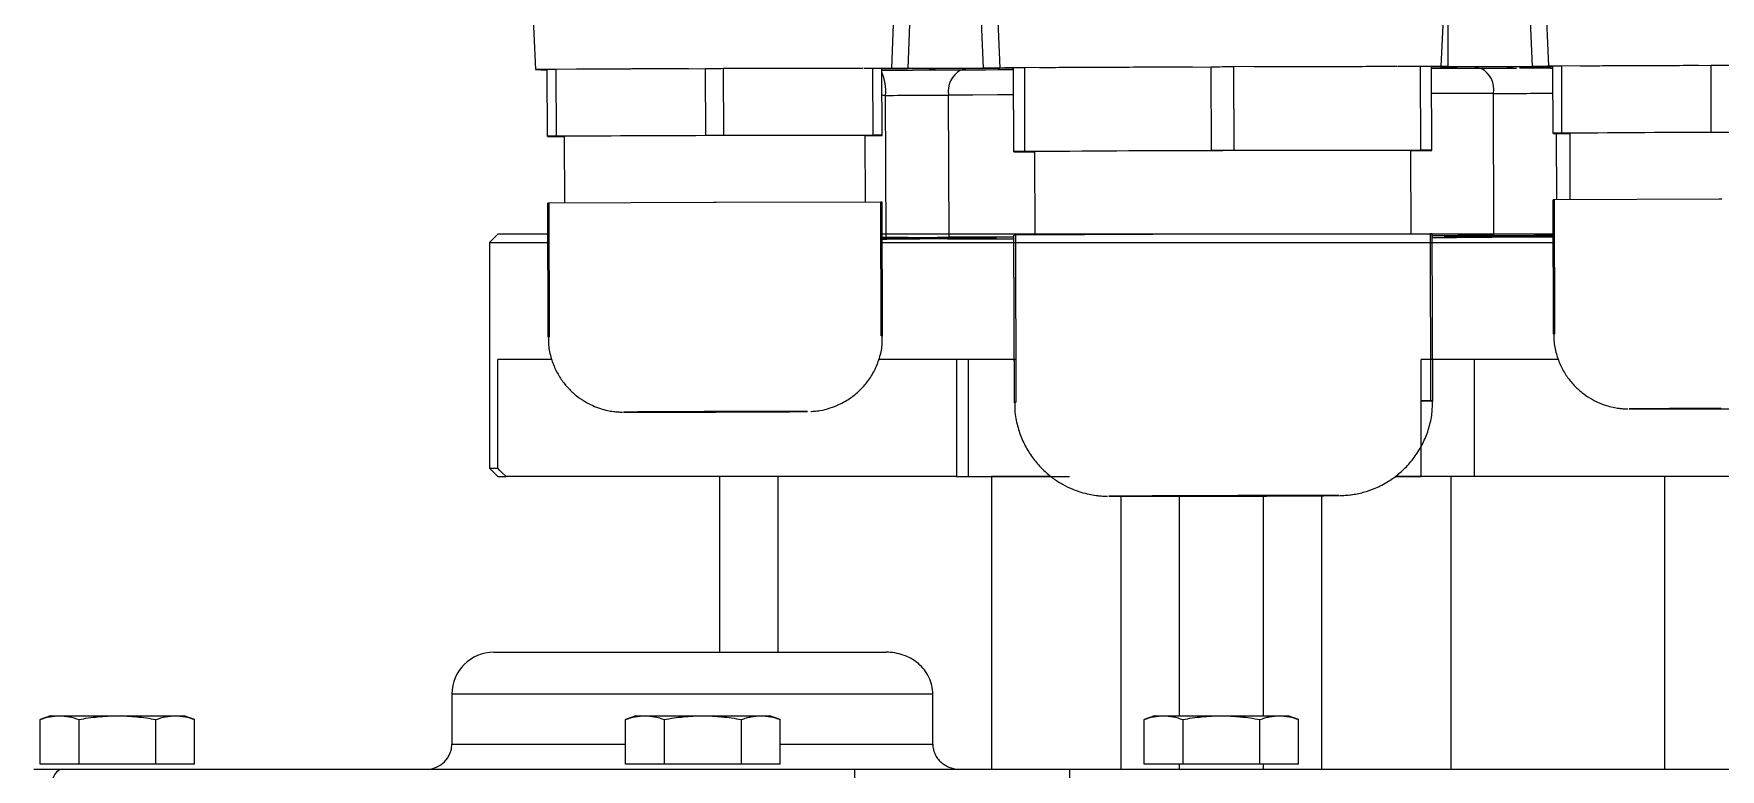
# Model space of a CAD drawing. Header units: millimetres. Extents: x 2104 to 4053, y 855 to 2233.
# Drawn here: x 3319 to 3520.7, y 1853.5 to 1941.4 of the extents above; entities that cross this region are included whole.
import ezdxf

# ---------------------------------------------------------------- set-up
doc = ezdxf.new("R2010")
doc.units = ezdxf.units.MM

msp = doc.modelspace()

# ---------------------------------------------------------------- linework, layer by layer
at = {"color": 7, "linetype": 'Continuous', "lineweight": 25}
for p, q in [((3378.551, 1947.145), (3379.019, 1937.146)), ((3421.614, 1937.292), (3421.988, 1947.293)), ((3423.908, 1947.331), (3423.534, 1937.295)), ((3432.574, 1937.323), (3432.134, 1947.357)), ((3434.081, 1947.331), (3434.521, 1937.333)), ((3487.288, 1937.498), (3487.775, 1947.499)), ((3498.216, 1937.53), (3497.779, 1947.564)), ((3499.691, 1947.538), (3500.128, 1937.539)), ((3488.069, 1944.301), (3488.091, 1937.498)), ((3380.433, 1929.17), (3380.408, 1937.17)), ((3380.408, 1937.17), (3380.408, 1937.131)), ((3380.433, 1929.131), (3380.408, 1937.131)), ((3399.334, 1937.253), (3381.481, 1937.177)), ((3381.506, 1929.177), (3381.481, 1937.177)), ((3399.36, 1929.253), (3399.334, 1937.253)), ((3418.138, 1937.294), (3401.481, 1937.259)), ((3401.506, 1929.259), (3401.481, 1937.259)), ((3419.334, 1937.296), (3418.242, 1937.294)), ((3419.36, 1929.296), (3419.334, 1937.296)), ((3420.433, 1929.296), (3420.408, 1937.296)), ((3421.614, 1937.292), (3420.408, 1937.294)), ((3420.408, 1937.259), (3421.614, 1937.269)), ((3423.534, 1937.295), (3432.574, 1937.323)), ((3432.574, 1937.306), (3423.534, 1937.278)), ((3425.619, 1937.075), (3425.191, 1937.073)), ((3429.829, 1937.083), (3425.619, 1937.075)), ((3429.829, 1937.083), (3430.575, 1937.3)), ((3436.181, 1927.35), (3436.149, 1937.35)), ((3436.149, 1937.35), (3436.15, 1937.302)), ((3436.181, 1927.302), (3436.15, 1937.302)), ((3459.808, 1937.453), (3437.491, 1937.359)), ((3437.522, 1927.359), (3437.491, 1937.359)), ((3459.839, 1927.453), (3459.808, 1937.453)), ((3481.928, 1937.502), (3462.491, 1937.462)), ((3462.522, 1927.462), (3462.491, 1937.462)), ((3484.808, 1937.508), (3482.112, 1937.502)), ((3484.839, 1927.508), (3484.808, 1937.508)), ((3486.181, 1927.508), (3486.149, 1937.508)), ((3487.288, 1937.498), (3486.149, 1937.501)), ((3487.211, 1937.475), (3486.149, 1937.466)), ((3488.091, 1937.498), (3498.216, 1937.53)), ((3498.198, 1937.513), (3489.158, 1937.484)), ((3491.327, 1937.491), (3492.079, 1937.279)), ((3496.282, 1937.297), (3492.079, 1937.279)), ((3500.118, 1937.516), (3500.636, 1937.515)), ((3500.636, 1937.543), (3500.128, 1937.539)), ((3500.661, 1929.548), (3500.636, 1937.548)), ((3500.636, 1937.548), (3500.636, 1937.509)), ((3500.661, 1929.509), (3500.636, 1937.509)), ((3519.562, 1937.631), (3501.709, 1937.555)), ((3501.734, 1929.555), (3501.709, 1937.555)), ((3519.587, 1929.631), (3519.562, 1937.631)), ((3420.863, 1934.066), (3420.418, 1934.065)), ((3420.917, 1917.066), (3420.863, 1934.066)), ((3428.453, 1917.092), (3428.4, 1934.092)), ((3493.589, 1917.297), (3493.535, 1934.297)), ((3380.433, 1929.17), (3380.433, 1929.131)), ((3399.36, 1929.253), (3381.506, 1929.177)), ((3381.506, 1929.131), (3382.433, 1929.133)), ((3382.433, 1929.157), (3382.458, 1921.181)), ((3419.36, 1929.296), (3401.506, 1929.259)), ((3418.458, 1921.294), (3418.433, 1929.27)), ((3418.433, 1929.247), (3419.36, 1929.25)), ((3420.433, 1929.257), (3420.433, 1929.296)), ((3500.661, 1929.548), (3500.661, 1929.509)), ((3501.108, 1921.552), (3501.083, 1929.509)), ((3519.587, 1929.631), (3501.734, 1929.555)), ((3501.734, 1929.509), (3502.661, 1929.511)), ((3502.661, 1929.535), (3502.686, 1921.559)), ((3436.181, 1927.35), (3436.181, 1927.302)), ((3459.839, 1927.453), (3437.522, 1927.359)), ((3437.523, 1927.302), (3438.681, 1927.304)), ((3438.681, 1927.334), (3438.712, 1917.364)), ((3484.839, 1927.508), (3462.522, 1927.462)), ((3483.712, 1917.505), (3483.681, 1927.476)), ((3483.681, 1927.446), (3484.839, 1927.451)), ((3486.181, 1927.459), (3486.181, 1927.508)), ((3380.509, 1905.172), (3380.458, 1921.172)), ((3380.458, 1921.172), (3380.458, 1921.129)), ((3380.509, 1905.13), (3380.458, 1921.129)), ((3400.294, 1921.256), (3380.622, 1921.173)), ((3380.672, 1905.173), (3380.622, 1921.173)), ((3420.294, 1921.298), (3400.622, 1921.258)), ((3420.344, 1905.298), (3420.294, 1921.298)), ((3420.508, 1905.298), (3420.458, 1921.298)), ((3500.736, 1905.55), (3500.686, 1921.55)), ((3500.686, 1921.55), (3500.686, 1921.508)), ((3500.736, 1905.508), (3500.686, 1921.508)), ((3520.522, 1921.635), (3500.85, 1921.551)), ((3500.9, 1905.551), (3500.85, 1921.551)), ((3374.507, 1917.458), (3373.507, 1916.458)), ((3373.507, 1916.458), (3373.507, 1889.458)), ((3373.507, 1916.458), (3380.637, 1916.458)), ((3380.634, 1917.458), (3374.507, 1917.458)), ((3461.007, 1917.458), (3420.306, 1917.458)), ((3420.309, 1916.458), (3500.866, 1916.458)), ((3420.917, 1917.066), (3420.471, 1917.065)), ((3424.913, 1917.031), (3420.471, 1917.022)), ((3420.472, 1916.911), (3424.783, 1916.93)), ((3420.472, 1916.869), (3420.738, 1916.87)), ((3424.783, 1916.93), (3424.783, 1917.031)), ((3433.952, 1916.941), (3429.426, 1916.913)), ((3429.576, 1917.078), (3434.126, 1917.077)), ((3433.039, 1916.935), (3433.039, 1916.917)), ((3433.951, 1917.077), (3433.952, 1916.941)), ((3434.126, 1917.077), (3434.126, 1917.1)), ((3436.275, 1897.353), (3436.212, 1917.353)), ((3436.212, 1917.353), (3436.213, 1917.299)), ((3436.275, 1897.3), (3436.213, 1917.299)), ((3461.007, 1917.458), (3436.417, 1917.354)), ((3436.48, 1897.354), (3436.417, 1917.354)), ((3500.863, 1917.458), (3461.007, 1917.458)), ((3486.007, 1917.51), (3461.417, 1917.459)), ((3461.417, 1917.458), (3461.417, 1917.459)), ((3486.07, 1897.51), (3486.007, 1917.51)), ((3486.275, 1897.51), (3486.212, 1917.51)), ((3487.733, 1917.11), (3487.732, 1917.269)), ((3492.284, 1917.11), (3487.733, 1917.11)), ((3487.907, 1917.269), (3487.908, 1917.246)), ((3487.908, 1917.246), (3492.434, 1917.275)), ((3488.658, 1917.11), (3488.658, 1917.092)), ((3496.946, 1917.258), (3496.946, 1917.157)), ((3496.946, 1917.157), (3500.7, 1917.164)), ((3500.699, 1917.273), (3497.076, 1917.258)), ((3380.509, 1905.172), (3380.509, 1905.151)), ((3380.509, 1905.151), (3380.509, 1905.13)), ((3420.508, 1905.277), (3420.508, 1905.298)), ((3500.736, 1905.55), (3500.736, 1905.529)), ((3500.736, 1905.529), (3500.736, 1905.508)), ((3374.479, 1889.458), (3374.479, 1902.458)), ((3380.932, 1902.458), (3374.479, 1902.458)), ((3436.464, 1902.458), (3420.064, 1902.458)), ((3501.29, 1902.458), (3484.888, 1902.458)), ((3484.888, 1888.458), (3484.888, 1902.458)), ((3491.256, 1888.458), (3491.256, 1902.458)), ((3436.275, 1897.353), (3436.275, 1897.326)), ((3436.275, 1897.326), (3436.275, 1897.3)), ((3486.07, 1897.51), (3484.888, 1897.508)), ((3486.275, 1897.484), (3486.275, 1897.51)), ((3373.507, 1889.458), (3374.507, 1888.458)), ((3373.507, 1889.458), (3374.479, 1889.458)), ((3374.507, 1888.458), (3375.49, 1888.458)), ((3429.337, 1888.458), (3375.49, 1888.458)), ((3401.007, 1888.458), (3401.007, 1867.458)), ((3408.007, 1867.458), (3408.007, 1888.458)), ((3433.512, 1888.458), (3433.512, 1853.458)), ((3481.789, 1888.458), (3484.888, 1888.458)), ((3491.256, 1888.458), (3484.888, 1888.458)), ((3488.503, 1853.458), (3488.503, 1888.458)), ((3546.197, 1888.458), (3491.256, 1888.458)), ((3514.007, 1888.458), (3514.007, 1853.458)), ((3449.007, 1886.125), (3449.007, 1853.458)), ((3456.007, 1859.858), (3456.007, 1886.166)), ((3466.007, 1886.198), (3466.007, 1859.858)), ((3473.007, 1853.458), (3473.007, 1886.203)), ((3369.007, 1862.458), (3369.007, 1856.458)), ((3426.503, 1862.458), (3369.007, 1862.458)), ((3426.503, 1856.458), (3426.503, 1862.458)), ((3321.007, 1859.858), (3319.77, 1859.408)), ((3319.77, 1854.058), (3319.77, 1859.408)), ((3321.007, 1859.858), (3322.079, 1859.858)), ((3322.079, 1859.858), (3329.007, 1859.858)), ((3324.389, 1859.408), (3324.389, 1854.058)), ((3329.007, 1859.858), (3335.936, 1859.858)), ((3333.626, 1854.058), (3333.626, 1859.408)), ((3335.936, 1859.858), (3337.007, 1859.858)), ((3338.245, 1859.408), (3337.007, 1859.858)), ((3338.245, 1854.058), (3338.245, 1859.408)), ((3391.007, 1859.858), (3389.77, 1859.408)), ((3389.77, 1854.058), (3389.77, 1859.408)), ((3391.007, 1859.858), (3392.079, 1859.858)), ((3392.079, 1859.858), (3399.007, 1859.858)), ((3394.389, 1859.408), (3394.389, 1854.058)), ((3403.626, 1854.058), (3403.626, 1859.408)), ((3405.936, 1859.858), (3407.007, 1859.858)), ((3408.245, 1859.408), (3407.007, 1859.858)), ((3408.245, 1854.058), (3408.245, 1859.408)), ((3453.007, 1859.858), (3451.77, 1859.408)), ((3451.77, 1854.058), (3451.77, 1859.408)), ((3453.007, 1859.858), (3454.079, 1859.858)), ((3454.079, 1859.858), (3461.007, 1859.858)), ((3456.389, 1859.408), (3456.389, 1854.058)), ((3465.626, 1854.058), (3465.626, 1859.408)), ((3467.936, 1859.858), (3469.007, 1859.858)), ((3470.245, 1859.408), (3469.007, 1859.858)), ((3470.245, 1854.058), (3470.245, 1859.408)), ((3369.007, 1856.458), (3389.77, 1856.458)), ((3408.245, 1856.458), (3426.503, 1856.458)), ((3417.146, 1853.458), (3442.869, 1853.458)), ((3417.146, 1853.458), (3417.146, 1851.458)), ((3442.869, 1853.458), (3442.869, 1851.458)), ((3456.007, 1853.458), (3456.007, 1854.058)), ((3466.007, 1854.058), (3466.007, 1853.458))]:
    msp.add_line(p, q, dxfattribs=at)
at = {"color": 144, "linetype": 'Continuous', "lineweight": 18}
for p, q in [((3429.337, 1902.458), (3429.337, 1888.458)), ((3430.759, 1888.458), (3430.759, 1902.458)), ((3440.649, 1888.458), (3433.512, 1888.458)), ((3484.888, 1888.458), (3481.789, 1888.458)), ((3324.389, 1854.058), (3319.77, 1854.058)), ((3333.626, 1854.058), (3324.389, 1854.058)), ((3338.245, 1854.058), (3333.626, 1854.058)), ((3394.389, 1854.058), (3389.77, 1854.058)), ((3403.626, 1854.058), (3394.389, 1854.058)), ((3408.245, 1854.058), (3403.626, 1854.058)), ((3456.389, 1854.058), (3451.77, 1854.058)), ((3465.626, 1854.058), (3456.389, 1854.058)), ((3470.245, 1854.058), (3465.626, 1854.058))]:
    msp.add_line(p, q, dxfattribs=at)
at = {"color": 7, "linetype": 'Continuous', "lineweight": 25, "flags": 128}
for points in [[(3401.481, 1937.259), (3401.213, 1937.258), (3400.944, 1937.258), (3400.676, 1937.257), (3400.408, 1937.256), (3400.139, 1937.255), (3399.871, 1937.254), (3399.603, 1937.253), (3399.334, 1937.253)], [(3420.408, 1937.059), (3420.825, 1937.06), (3421.506, 1937.062), (3422.191, 1937.064), (3422.878, 1937.066), (3423.567, 1937.068), (3424.096, 1937.07)], [(3425.619, 1937.075), (3426.755, 1937.268), (3426.812, 1937.288)], [(3436.15, 1937.109), (3435.86, 1937.108), (3434.319, 1937.102), (3432.799, 1937.096), (3431.302, 1937.089), (3429.829, 1937.083)], [(3462.491, 1937.462), (3462.156, 1937.461), (3461.82, 1937.46), (3461.485, 1937.459), (3461.149, 1937.458), (3460.814, 1937.456), (3460.478, 1937.455), (3460.143, 1937.454), (3459.808, 1937.453)], [(3492.079, 1937.279), (3490.609, 1937.276), (3489.115, 1937.273), (3487.598, 1937.269), (3486.15, 1937.266)], [(3495.082, 1937.503), (3495.14, 1937.483), (3496.282, 1937.297)], [(3500.35, 1937.31), (3500.396, 1937.31), (3500.636, 1937.311)], [(3521.709, 1937.637), (3521.441, 1937.637), (3521.172, 1937.636), (3520.904, 1937.635), (3520.635, 1937.634), (3520.367, 1937.633), (3520.099, 1937.632), (3519.83, 1937.631), (3519.562, 1937.631)], [(3436.16, 1934.124), (3434.241, 1934.116), (3431.279, 1934.104), (3428.4, 1934.092)], [(3493.535, 1934.297), (3490.662, 1934.291), (3487.705, 1934.284), (3486.159, 1934.281)], [(3401.506, 1929.259), (3401.238, 1929.259), (3400.97, 1929.258), (3400.701, 1929.257), (3400.433, 1929.256), (3400.164, 1929.255), (3399.896, 1929.254), (3399.628, 1929.253), (3399.36, 1929.253)], [(3521.734, 1929.637), (3521.466, 1929.637), (3521.197, 1929.636), (3520.929, 1929.635), (3520.661, 1929.634), (3520.392, 1929.633), (3520.124, 1929.632), (3519.856, 1929.632), (3519.587, 1929.631)], [(3462.522, 1927.462), (3462.187, 1927.461), (3461.852, 1927.46), (3461.516, 1927.459), (3461.181, 1927.458), (3460.845, 1927.457), (3460.51, 1927.455), (3460.175, 1927.454), (3459.839, 1927.453)], [(3380.622, 1921.173), (3380.601, 1921.173), (3380.581, 1921.173), (3380.56, 1921.173), (3380.54, 1921.173), (3380.519, 1921.173), (3380.499, 1921.172), (3380.478, 1921.172), (3380.458, 1921.172)], [(3400.622, 1921.258), (3400.581, 1921.257), (3400.54, 1921.257), (3400.499, 1921.257), (3400.458, 1921.257), (3400.417, 1921.257), (3400.376, 1921.257), (3400.335, 1921.257), (3400.294, 1921.256)], [(3420.458, 1921.298), (3420.438, 1921.298), (3420.417, 1921.298), (3420.397, 1921.298), (3420.377, 1921.298), (3420.356, 1921.298), (3420.335, 1921.298), (3420.315, 1921.298), (3420.294, 1921.298)], [(3500.85, 1921.551), (3500.829, 1921.551), (3500.808, 1921.551), (3500.788, 1921.551), (3500.767, 1921.551), (3500.747, 1921.551), (3500.727, 1921.551), (3500.706, 1921.55), (3500.686, 1921.55)], [(3520.85, 1921.636), (3520.809, 1921.635), (3520.768, 1921.635), (3520.727, 1921.635), (3520.686, 1921.635), (3520.645, 1921.635), (3520.604, 1921.635), (3520.563, 1921.635), (3520.522, 1921.635)], [(3420.471, 1917.038), (3421.167, 1917.041), (3422.225, 1917.045), (3423.012, 1917.05), (3423.47, 1917.054), (3423.565, 1917.057), (3423.29, 1917.058), (3422.666, 1917.059), (3421.738, 1917.058), (3420.576, 1917.055), (3420.471, 1917.055)], [(3420.472, 1916.878), (3421.021, 1916.881), (3422.079, 1916.886), (3422.866, 1916.89), (3423.325, 1916.894), (3423.42, 1916.897), (3423.145, 1916.898), (3422.521, 1916.899), (3421.593, 1916.898), (3420.472, 1916.896)], [(3424.783, 1916.93), (3425.778, 1916.93), (3426.819, 1916.931), (3427.904, 1916.932), (3429.033, 1916.934), (3430.204, 1916.935), (3431.415, 1916.937), (3432.665, 1916.939), (3433.952, 1916.941)], [(3434.126, 1917.077), (3432.835, 1917.072), (3431.58, 1917.066), (3430.363, 1917.06), (3429.187, 1917.054), (3428.053, 1917.048), (3426.961, 1917.042), (3425.914, 1917.037), (3424.913, 1917.031)], [(3428.27, 1916.891), (3432.539, 1916.9), (3436.214, 1916.908)], [(3436.213, 1917.124), (3432.73, 1917.11), (3428.453, 1917.092)], [(3433.039, 1916.917), (3435.419, 1916.922), (3436.214, 1916.924)], [(3436.213, 1917.108), (3435.586, 1917.106), (3433.201, 1917.096)], [(3436.417, 1917.354), (3436.391, 1917.354), (3436.366, 1917.354), (3436.34, 1917.354), (3436.314, 1917.353), (3436.289, 1917.353), (3436.263, 1917.353), (3436.238, 1917.353), (3436.212, 1917.353)], [(3461.417, 1917.459), (3461.366, 1917.459), (3461.315, 1917.459), (3461.263, 1917.459), (3461.212, 1917.459), (3461.161, 1917.459), (3461.11, 1917.459), (3461.059, 1917.458), (3461.007, 1917.458)], [(3486.212, 1917.51), (3486.187, 1917.51), (3486.161, 1917.51), (3486.136, 1917.51), (3486.11, 1917.51), (3486.085, 1917.51), (3486.059, 1917.51), (3486.033, 1917.51), (3486.007, 1917.51)], [(3493.589, 1917.297), (3489.32, 1917.288), (3486.213, 1917.281)], [(3488.821, 1917.271), (3486.44, 1917.266), (3486.213, 1917.265)], [(3486.214, 1917.066), (3489.13, 1917.078), (3493.406, 1917.096)], [(3486.214, 1917.082), (3486.273, 1917.082), (3488.658, 1917.092)], [(3487.733, 1917.11), (3489.025, 1917.116), (3490.28, 1917.122), (3491.496, 1917.128), (3492.672, 1917.134), (3493.807, 1917.14), (3494.898, 1917.145), (3495.945, 1917.151), (3496.946, 1917.157)], [(3497.076, 1917.258), (3496.082, 1917.257), (3495.041, 1917.256), (3493.955, 1917.255), (3492.826, 1917.254), (3491.655, 1917.252), (3490.444, 1917.251), (3489.194, 1917.249), (3487.908, 1917.246)], [(3500.7, 1917.147), (3500.134, 1917.145), (3499.203, 1917.14), (3498.575, 1917.136), (3498.295, 1917.132), (3498.386, 1917.13), (3498.84, 1917.129), (3499.623, 1917.129), (3500.678, 1917.131), (3500.7, 1917.131)], [(3500.699, 1917.307), (3500.28, 1917.305), (3499.349, 1917.3), (3498.72, 1917.296), (3498.441, 1917.292), (3498.531, 1917.29), (3498.985, 1917.289), (3499.769, 1917.289), (3500.699, 1917.291)], [(3380.672, 1905.173), (3380.652, 1905.173), (3380.631, 1905.173), (3380.61, 1905.173), (3380.59, 1905.173), (3380.569, 1905.173), (3380.549, 1905.173), (3380.529, 1905.172), (3380.509, 1905.172)], [(3420.508, 1905.298), (3420.488, 1905.298), (3420.468, 1905.298), (3420.447, 1905.298), (3420.427, 1905.298), (3420.406, 1905.298), (3420.386, 1905.298), (3420.365, 1905.298), (3420.344, 1905.298)], [(3500.9, 1905.551), (3500.879, 1905.551), (3500.859, 1905.551), (3500.838, 1905.551), (3500.818, 1905.551), (3500.797, 1905.551), (3500.777, 1905.551), (3500.757, 1905.55), (3500.736, 1905.55)], [(3389.542, 1896.18), (3389.548, 1896.178), (3389.584, 1896.178)], [(3400.537, 1896.233), (3398.603, 1896.227), (3396.739, 1896.22), (3395.013, 1896.213), (3393.486, 1896.206), (3392.214, 1896.199), (3391.243, 1896.193), (3390.608, 1896.187), (3390.331, 1896.183), (3390.424, 1896.179), (3390.882, 1896.177), (3391.688, 1896.176), (3392.815, 1896.177), (3394.221, 1896.179), (3395.855, 1896.182), (3397.658, 1896.186), (3399.566, 1896.192), (3401.508, 1896.198), (3403.415, 1896.205), (3405.219, 1896.212), (3406.853, 1896.219), (3408.258, 1896.226), (3409.385, 1896.232), (3410.192, 1896.238), (3410.65, 1896.243), (3410.742, 1896.247), (3410.466, 1896.25), (3409.831, 1896.251), (3408.859, 1896.251), (3407.587, 1896.25), (3406.061, 1896.247), (3404.334, 1896.244), (3402.47, 1896.239), (3400.537, 1896.233)], [(3411.519, 1896.247), (3411.526, 1896.248), (3411.529, 1896.249)], [(3436.48, 1897.354), (3436.454, 1897.354), (3436.429, 1897.354), (3436.403, 1897.354), (3436.377, 1897.354), (3436.352, 1897.353), (3436.326, 1897.353), (3436.301, 1897.353), (3436.275, 1897.353)], [(3486.275, 1897.51), (3486.25, 1897.51), (3486.224, 1897.51), (3486.199, 1897.51), (3486.173, 1897.51), (3486.148, 1897.51), (3486.122, 1897.51), (3486.096, 1897.51), (3486.07, 1897.51)], [(3509.77, 1896.558), (3509.776, 1896.557), (3509.812, 1896.556)], [(3520.765, 1896.611), (3518.831, 1896.605), (3516.967, 1896.598), (3515.241, 1896.591), (3513.714, 1896.584), (3512.442, 1896.577), (3511.471, 1896.571), (3510.835, 1896.565), (3510.559, 1896.561), (3510.651, 1896.557), (3511.109, 1896.555), (3511.916, 1896.555), (3513.043, 1896.555), (3514.449, 1896.557), (3516.083, 1896.56), (3517.886, 1896.565), (3519.793, 1896.57), (3521.736, 1896.576)], [(3375.49, 1888.458), (3374.984, 1888.958), (3374.731, 1889.208), (3374.479, 1889.458)], [(3447.577, 1886.113), (3447.572, 1886.111), (3447.615, 1886.11)], [(3461.311, 1886.179), (3459.152, 1886.172), (3457.056, 1886.164), (3455.082, 1886.156), (3453.287, 1886.148), (3451.724, 1886.141), (3450.435, 1886.133), (3449.46, 1886.127), (3448.826, 1886.121), (3448.551, 1886.116), (3448.643, 1886.112), (3449.099, 1886.11), (3449.907, 1886.108), (3451.043, 1886.108), (3452.474, 1886.11), (3454.159, 1886.113), (3456.05, 1886.117), (3458.093, 1886.122), (3460.228, 1886.128), (3462.394, 1886.135), (3464.529, 1886.142), (3466.571, 1886.15), (3468.462, 1886.158), (3470.148, 1886.166), (3471.579, 1886.173), (3472.715, 1886.18), (3473.522, 1886.186), (3473.979, 1886.192), (3474.071, 1886.196), (3473.795, 1886.199), (3473.161, 1886.201), (3472.186, 1886.202), (3470.898, 1886.201), (3469.334, 1886.199), (3467.539, 1886.196), (3465.565, 1886.191), (3463.469, 1886.185), (3461.311, 1886.179)], [(3474.963, 1886.195), (3475.05, 1886.197), (3475.044, 1886.2)], [(3322.47, 1853.458), (3322.215, 1853.42), (3321.97, 1853.306), (3321.744, 1853.121), (3321.546, 1852.872), (3321.383, 1852.569), (3321.263, 1852.224), (3321.188, 1851.848), (3321.163, 1851.458)]]:
    msp.add_lwpolyline(points, dxfattribs=at)
at = {"color": 7, "linetype": 'Continuous', "lineweight": 25}
for centre, radius, start, end in [((3390.508, 443.481), 1493.723, 90.346246, 90.387413), ((3419.712, 443.619), 1493.678, 89.973304, 90.014472), ((3415.163, 1934.568), 5.722, 354.96726, 23.54081), ((3431.196, 1934.593), 2.84, 118.75348, 190.15843), ((3448.774, 70.239), 1867.154, 90.346246, 90.387413), ((3485.279, 70.411), 1867.097, 89.973304, 90.014472), ((3490.74, 1934.778), 2.837, 350.23159, 61.83058), ((3510.736, 443.859), 1493.723, 90.346246, 90.387413), ((3407.76, 6836.093), 4902.045, 270.153147, 270.241236), ((3483.402, 6813.156), 4878.87, 270.119006, 270.202507), ((3390.533, 435.481), 1493.723, 90.346246, 90.387413), ((3381.129, 3422.809), 1493.678, 269.973304, 270.014472), ((3402.632, -298.638), 2227.886, 90.056559, 90.519478), ((3412.26, -298.58), 2227.858, 89.841239, 90.304162), ((3419.737, 435.619), 1493.678, 89.973304, 90.014472), ((3410.333, 3422.947), 1493.723, 270.346246, 270.387413), ((3510.761, 435.859), 1493.723, 90.346246, 90.387413), ((3501.357, 3423.187), 1493.678, 269.973304, 270.014472), ((3522.86, -298.26), 2227.886, 90.056559, 90.519478), ((3448.806, 60.239), 1867.154, 90.346246, 90.387413), ((3437.051, 3794.399), 1867.097, 269.973304, 270.014472), ((3463.909, -853.186), 2780.635, 90.056208, 90.51983), ((3476.184, -1030.245), 2957.731, 89.85477, 90.290631), ((3485.311, 60.411), 1867.097, 89.973304, 90.014472), ((3473.556, 3794.571), 1867.154, 270.346246, 270.387413), ((3438.439, -2976.976), 4893.878, 90.119055, 90.207243), ((3407.814, 6819.093), 4902.045, 270.153147, 270.241236), ((3429.015, 3699.028), 1782.116, 270.013203, 270.129367), ((3440.463, 115.973), 1801.138, 90.231019, 90.346356), ((3481.396, 3718.215), 1801.138, 270.231019, 270.346356), ((3492.845, 135.159), 1782.116, 90.013203, 90.129367), ((3514.015, -2977.216), 4894.355, 90.155876, 90.24126), ((3483.455, 6796.156), 4878.87, 270.119006, 270.202507), ((3415.401, 901.069), 1004.221, 89.708612, 89.710911), ((3402.161, 462.974), 1433.262, 90.06494, 90.504461), ((3392.481, 4433.486), 2537.31, 269.934581, 270.4299), ((3408.144, 320.078), 1576.175, 89.876964, 90.276533), ((3479.891, 642.224), 1255.276, 89.708612, 89.771919), ((3522.389, 463.352), 1433.262, 90.06494, 90.504461), ((3512.709, 4433.864), 2537.31, 269.934581, 270.4299), ((3463.96, -40.874), 1927.057, 90.078785, 90.487133), ((3451.052, 5168.352), 3282.244, 269.939996, 270.4174), ((3470.802, -44.733), 1930.937, 89.874142, 90.281642), ((3374.007, 1862.458), 5, 90, 180), ((3366.007, 1856.458), 3, 270, 0)]:
    msp.add_arc(centre, radius, start, end, dxfattribs=at)
for points, knots in [([(3380.408, 1937.165), (3380.043, 1937.161), (3379.214, 1937.154), (3378.91, 1937.146), (3379.214, 1937.139), (3380.043, 1937.137), (3380.408, 1937.137)], [0, 0, 0, 0, 0.21992535, 0.5, 0.78007465, 1, 1, 1, 1]), ([(3397.278, 1937.244), (3397.022, 1937.243), (3395.35, 1937.237), (3392.382, 1937.226), (3388.618, 1937.211), (3385.723, 1937.197), (3384.374, 1937.19), (3383.895, 1937.187)], [0, 0, 0, 0, 0.0483966, 0.3163641, 0.5843316, 0.8522991, 1, 1, 1, 1]), ([(3418.138, 1937.294), (3417.581, 1937.293), (3416.313, 1937.292), (3413.837, 1937.289), (3410.883, 1937.283), (3407.65, 1937.275), (3405.085, 1937.268), (3403.612, 1937.264), (3403.3, 1937.263)], [0, 0, 0, 0, 0.1550131, 0.3530012, 0.5509893, 0.7489775, 0.9469656, 1, 1, 1, 1]), ([(3423.534, 1937.295), (3423.32, 1937.294), (3422.891, 1937.293), (3422.317, 1937.292), (3421.853, 1937.291), (3421.694, 1937.292), (3421.614, 1937.292)], [0, 0, 0, 0, 0.2497392, 0.4995053, 0.7494567, 1, 1, 1, 1]), ([(3421.614, 1937.269), (3421.693, 1937.269), (3421.852, 1937.271), (3422.315, 1937.273), (3422.89, 1937.275), (3423.319, 1937.277), (3423.534, 1937.278)], [0, 0, 0, 0, 0.2497384, 0.4995083, 0.7494638, 1, 1, 1, 1]), ([(3425.259, 1937.074), (3425.23, 1937.074), (3424.851, 1937.072), (3424.459, 1937.071), (3424.098, 1937.07)], [0, 0, 0, 0, 0.0774805, 1, 1, 1, 1]), ([(3434.521, 1937.333), (3434.449, 1937.332), (3434.305, 1937.331), (3433.837, 1937.328), (3433.245, 1937.326), (3432.798, 1937.324), (3432.574, 1937.323)], [0, 0, 0, 0, 0.24995167, 0.49990549, 0.74986222, 1, 1, 1, 1]), ([(3432.574, 1937.306), (3432.798, 1937.307), (3433.245, 1937.308), (3433.837, 1937.309), (3434.304, 1937.31), (3434.449, 1937.309), (3434.522, 1937.309)], [0, 0, 0, 0, 0.2499496, 0.4998953, 0.7498429, 1, 1, 1, 1]), ([(3436.149, 1937.347), (3436.076, 1937.346), (3435.286, 1937.341), (3434.885, 1937.336), (3434.521, 1937.333)], [0, 0, 0, 0, 0.0936218, 1, 1, 1, 1]), ([(3436.15, 1937.305), (3436.073, 1937.305), (3435.285, 1937.306), (3434.884, 1937.308), (3434.522, 1937.309)], [0, 0, 0, 0, 0.0974913, 1, 1, 1, 1]), ([(3457.554, 1937.444), (3457.203, 1937.443), (3455.338, 1937.436), (3452.056, 1937.424), (3447.861, 1937.408), (3444.069, 1937.391), (3441.139, 1937.377), (3439.748, 1937.369), (3439.246, 1937.366)], [0, 0, 0, 0, 0.0482515, 0.2567428, 0.465234, 0.6737253, 0.8822165, 1, 1, 1, 1]), ([(3482.045, 1937.502), (3481.756, 1937.502), (3480.585, 1937.501), (3477.927, 1937.497), (3474.178, 1937.49), (3470.003, 1937.481), (3466.852, 1937.473), (3465.109, 1937.467), (3464.878, 1937.467)], [0, 0, 0, 0, 0.07289893, 0.29615955, 0.51942017, 0.74268078, 0.9659414, 1, 1, 1, 1]), ([(3487.211, 1937.475), (3487.283, 1937.476), (3487.428, 1937.477), (3487.895, 1937.479), (3488.488, 1937.482), (3488.935, 1937.483), (3489.158, 1937.484)], [0, 0, 0, 0, 0.2499517, 0.4999055, 0.7498622, 1, 1, 1, 1]), ([(3488.091, 1937.498), (3487.901, 1937.498), (3487.521, 1937.497), (3487.366, 1937.498), (3487.288, 1937.498)], [0, 0, 0, 0, 0.4999108, 1, 1, 1, 1]), ([(3500.35, 1937.31), (3499.798, 1937.308), (3498.574, 1937.304), (3497.316, 1937.3), (3496.65, 1937.298), (3496.641, 1937.298)], [0, 0, 0, 0, 0.44775551, 0.99199838, 1, 1, 1, 1]), ([(3498.198, 1937.513), (3498.413, 1937.513), (3498.841, 1937.514), (3499.416, 1937.516), (3499.879, 1937.516), (3500.039, 1937.516), (3500.118, 1937.516)], [0, 0, 0, 0, 0.2497392, 0.4995053, 0.7494567, 1, 1, 1, 1]), ([(3500.128, 1937.539), (3500.049, 1937.538), (3499.89, 1937.537), (3499.43, 1937.535), (3498.858, 1937.532), (3498.43, 1937.531), (3498.216, 1937.53)], [0, 0, 0, 0, 0.2497219, 0.4994802, 0.7494287, 1, 1, 1, 1]), ([(3518.047, 1937.624), (3517.866, 1937.624), (3516.524, 1937.619), (3514.092, 1937.61), (3510.86, 1937.598), (3507.912, 1937.585), (3505.541, 1937.573), (3504.359, 1937.567), (3503.89, 1937.564)], [0, 0, 0, 0, 0.0324563, 0.2402678, 0.4480793, 0.6558909, 0.8637024, 1, 1, 1, 1]), ([(3380.551, 1905.151), (3380.542, 1904.895), (3380.513, 1904.093), (3380.792, 1902.795), (3381.317, 1901.348), (3382.043, 1900.088), (3382.899, 1899.023), (3383.841, 1898.151), (3384.822, 1897.467), (3385.799, 1896.957), (3386.727, 1896.603), (3387.564, 1896.38), (3388.258, 1896.259), (3388.772, 1896.206), (3389.086, 1896.188), (3389.242, 1896.182), (3389.334, 1896.18), (3389.373, 1896.179), (3389.392, 1896.179)], [0, 0, 0, 0, 0.0532322, 0.1667177, 0.2730474, 0.3732667, 0.4677947, 0.5566717, 0.6396428, 0.7161697, 0.7854007, 0.8460975, 0.8963537, 0.9322828, 0.9543996, 0.9681561, 0.9842549, 1, 1, 1, 1]), ([(3411.927, 1896.258), (3411.955, 1896.259), (3412.059, 1896.264), (3412.44, 1896.292), (3413.193, 1896.389), (3414.199, 1896.632), (3415.445, 1897.117), (3416.641, 1897.805), (3417.792, 1898.752), (3418.764, 1899.853), (3419.573, 1901.15), (3420.153, 1902.607), (3420.482, 1904.005), (3420.472, 1904.907), (3420.468, 1905.278)], [0, 0, 0, 0, 0.0095108, 0.0351934, 0.0836586, 0.1769071, 0.2579936, 0.3736917, 0.4746864, 0.5803554, 0.6911624, 0.8047093, 0.9196972, 1, 1, 1, 1]), ([(3500.778, 1905.529), (3500.769, 1905.273), (3500.741, 1904.471), (3501.02, 1903.174), (3501.545, 1901.726), (3502.271, 1900.467), (3503.127, 1899.401), (3504.069, 1898.529), (3505.05, 1897.845), (3506.026, 1897.335), (3506.954, 1896.981), (3507.792, 1896.758), (3508.486, 1896.637), (3509, 1896.584), (3509.314, 1896.566), (3509.47, 1896.561), (3509.562, 1896.558), (3509.601, 1896.557), (3509.62, 1896.557)], [0, 0, 0, 0, 0.05323219, 0.1667177, 0.27304744, 0.37326671, 0.46779474, 0.55667172, 0.63964283, 0.71616974, 0.78540072, 0.84609752, 0.89635368, 0.93228277, 0.95439956, 0.96815609, 0.98425491, 1, 1, 1, 1]), ([(3436.316, 1897.326), (3436.306, 1897.074), (3436.273, 1896.208), (3436.541, 1894.769), (3437.067, 1893.094), (3437.819, 1891.597), (3438.729, 1890.291), (3439.757, 1889.18), (3440.858, 1888.265), (3441.989, 1887.539), (3443.108, 1886.992), (3444.173, 1886.605), (3445.14, 1886.354), (3445.952, 1886.214), (3446.561, 1886.149), (3446.952, 1886.125), (3447.16, 1886.117), (3447.293, 1886.113), (3447.348, 1886.112), (3447.379, 1886.111)], [0, 0, 0, 0, 0.0418601, 0.1443342, 0.2415018, 0.3340251, 0.4221963, 0.5060648, 0.5854865, 0.6601308, 0.7294616, 0.7926945, 0.8487106, 0.895739, 0.930104, 0.9516023, 0.9659118, 0.9808182, 1, 1, 1, 1]), ([(3475.148, 1886.198), (3475.182, 1886.198), (3475.25, 1886.199), (3475.393, 1886.203), (3475.654, 1886.214), (3476.096, 1886.244), (3476.956, 1886.346), (3478.099, 1886.596), (3479.545, 1887.107), (3480.932, 1887.824), (3482.28, 1888.801), (3483.452, 1889.934), (3484.481, 1891.273), (3485.321, 1892.798), (3485.913, 1894.461), (3486.247, 1896.043), (3486.239, 1897.061), (3486.236, 1897.485)], [0, 0, 0, 0, 0.02583311, 0.0523438, 0.06838326, 0.09091203, 0.12929247, 0.21040351, 0.28116866, 0.37884687, 0.46398352, 0.55171641, 0.64384376, 0.73839152, 0.83434054, 0.93106652, 1, 1, 1, 1]), ([(3374.007, 1867.458), (3374.008, 1867.458), (3374.01, 1867.458), (3374.026, 1867.458), (3374.052, 1867.458), (3374.088, 1867.458), (3374.135, 1867.458), (3374.191, 1867.458), (3374.258, 1867.458), (3374.336, 1867.458), (3374.533, 1867.458), (3374.943, 1867.458), (3375.737, 1867.458), (3376.771, 1867.458), (3378.056, 1867.458), (3379.568, 1867.458), (3381.299, 1867.458), (3383.216, 1867.458), (3385.289, 1867.458), (3387.488, 1867.458), (3389.759, 1867.458), (3392.088, 1867.458), (3393.962, 1867.458), (3395.361, 1867.458), (3396.268, 1867.458), (3397.178, 1867.458), (3398.092, 1867.458), (3398.702, 1867.458), (3399.007, 1867.458)], [0, 0, 0, 0, 0.0129698, 0.0259215, 0.0388604, 0.0517919, 0.0647214, 0.0776543, 0.0905959, 0.1035516, 0.1165267, 0.1782609, 0.2400085, 0.3043159, 0.3686369, 0.4343127, 0.5000022, 0.5656781, 0.6313676, 0.6956751, 0.759996, 0.8217302, 0.8834778, 0.9068114, 0.9300991, 0.9533722, 0.9766621, 1, 1, 1, 1]), ([(3399.007, 1867.458), (3399.162, 1867.458), (3399.47, 1867.458), (3399.933, 1867.458), (3400.395, 1867.458), (3400.857, 1867.458), (3401.317, 1867.458), (3401.778, 1867.458), (3402.635, 1867.458), (3403.882, 1867.458), (3405.513, 1867.458), (3407.125, 1867.458), (3409.247, 1867.458), (3411.795, 1867.458), (3414.144, 1867.458), (3415.872, 1867.458), (3417.077, 1867.458), (3418.195, 1867.458), (3419.044, 1867.458), (3419.675, 1867.458), (3420.12, 1867.458), (3420.544, 1867.458), (3420.807, 1867.458), (3420.939, 1867.458)], [0, 0, 0, 0, 0.01731288, 0.03461175, 0.05190252, 0.06919114, 0.08648355, 0.10378567, 0.12110343, 0.18328897, 0.24549468, 0.30883392, 0.37219283, 0.50000176, 0.62781068, 0.69114991, 0.75450883, 0.81669437, 0.87890008, 0.90918724, 0.93944506, 0.96970538, 1, 1, 1, 1]), ([(3426.503, 1862.458), (3426.503, 1862.808), (3426.463, 1863.151), (3426.309, 1863.824), (3426.192, 1864.157), (3425.892, 1864.78), (3425.71, 1865.073), (3425.282, 1865.624), (3425.041, 1865.874), (3424.516, 1866.322), (3424.227, 1866.523), (3423.624, 1866.864), (3423.31, 1867.005), (3422.654, 1867.233), (3422.315, 1867.318), (3421.633, 1867.43), (3421.288, 1867.458), (3420.939, 1867.458)], [0, 0, 0, 0, 0.125, 0.125, 0.25, 0.25, 0.375, 0.375, 0.5, 0.5, 0.625, 0.625, 0.75, 0.75, 0.875, 0.875, 1, 1, 1, 1]), ([(3319.77, 1859.408), (3320.152, 1859.547), (3320.535, 1859.66), (3321.304, 1859.816), (3321.691, 1859.858), (3322.079, 1859.858)], [0, 0, 0, 0, 0.5, 0.5, 1, 1, 1, 1]), ([(3322.079, 1859.858), (3322.468, 1859.858), (3322.854, 1859.816), (3323.624, 1859.66), (3324.007, 1859.547), (3324.389, 1859.408)], [0, 0, 0, 0, 0.5, 0.5, 1, 1, 1, 1]), ([(3324.389, 1859.408), (3325.152, 1859.547), (3325.918, 1859.66), (3327.457, 1859.816), (3328.23, 1859.858), (3329.007, 1859.858)], [0, 0, 0, 0, 0.5, 0.5, 1, 1, 1, 1]), ([(3329.007, 1859.858), (3329.785, 1859.858), (3330.558, 1859.816), (3332.097, 1859.66), (3332.863, 1859.547), (3333.626, 1859.408)], [0, 0, 0, 0, 0.5, 0.5, 1, 1, 1, 1]), ([(3333.626, 1859.408), (3334.008, 1859.547), (3334.391, 1859.66), (3335.161, 1859.816), (3335.547, 1859.858), (3335.936, 1859.858)], [0, 0, 0, 0, 0.5, 0.5, 1, 1, 1, 1]), ([(3335.936, 1859.858), (3336.324, 1859.858), (3336.711, 1859.816), (3337.48, 1859.66), (3337.863, 1859.547), (3338.245, 1859.408)], [0, 0, 0, 0, 0.5, 0.5, 1, 1, 1, 1]), ([(3389.77, 1859.408), (3390.152, 1859.547), (3390.535, 1859.66), (3391.304, 1859.816), (3391.691, 1859.858), (3392.079, 1859.858)], [0, 0, 0, 0, 0.5, 0.5, 1, 1, 1, 1]), ([(3392.079, 1859.858), (3392.468, 1859.858), (3392.854, 1859.816), (3393.624, 1859.66), (3394.007, 1859.547), (3394.389, 1859.408)], [0, 0, 0, 0, 0.5, 0.5, 1, 1, 1, 1]), ([(3394.389, 1859.408), (3395.152, 1859.547), (3395.918, 1859.66), (3397.457, 1859.816), (3398.23, 1859.858), (3399.007, 1859.858)], [0, 0, 0, 0, 0.5, 0.5, 1, 1, 1, 1]), ([(3405.936, 1859.858), (3406.324, 1859.858), (3406.711, 1859.816), (3407.48, 1859.66), (3407.863, 1859.547), (3408.245, 1859.408)], [0, 0, 0, 0, 0.5, 0.5, 1, 1, 1, 1]), ([(3451.77, 1859.408), (3452.152, 1859.547), (3452.535, 1859.66), (3453.304, 1859.816), (3453.691, 1859.858), (3454.079, 1859.858)], [0, 0, 0, 0, 0.5, 0.5, 1, 1, 1, 1]), ([(3454.079, 1859.858), (3454.468, 1859.858), (3454.854, 1859.816), (3455.624, 1859.66), (3456.007, 1859.547), (3456.389, 1859.408)], [0, 0, 0, 0, 0.5, 0.5, 1, 1, 1, 1]), ([(3456.389, 1859.408), (3457.152, 1859.547), (3457.918, 1859.66), (3459.457, 1859.816), (3460.23, 1859.858), (3461.007, 1859.858)], [0, 0, 0, 0, 0.5, 0.5, 1, 1, 1, 1]), ([(3467.936, 1859.858), (3468.324, 1859.858), (3468.711, 1859.816), (3469.48, 1859.66), (3469.863, 1859.547), (3470.245, 1859.408)], [0, 0, 0, 0, 0.5, 0.5, 1, 1, 1, 1]), ([(3426.503, 1856.458), (3426.503, 1856.252), (3426.526, 1856.05), (3426.615, 1855.653), (3426.683, 1855.456), (3426.856, 1855.087), (3426.962, 1854.913), (3427.209, 1854.585), (3427.349, 1854.434), (3427.653, 1854.164), (3427.82, 1854.042), (3428.172, 1853.832), (3428.355, 1853.745), (3428.737, 1853.603), (3428.937, 1853.548), (3429.339, 1853.476), (3429.542, 1853.458), (3429.748, 1853.458)], [0, 0, 0, 0, 0.125, 0.125, 0.25, 0.25, 0.375, 0.375, 0.5, 0.5, 0.625, 0.625, 0.75, 0.75, 0.875, 0.875, 1, 1, 1, 1]), ([(3319.007, 1853.458), (3319.008, 1853.458), (3319.01, 1853.458), (3319.024, 1853.458), (3319.047, 1853.458), (3319.079, 1853.458), (3319.12, 1853.458), (3319.171, 1853.458), (3319.281, 1853.458), (3319.498, 1853.458), (3319.897, 1853.458), (3320.401, 1853.458), (3320.905, 1853.458), (3321.351, 1853.458), (3321.703, 1853.458), (3322.074, 1853.458), (3322.338, 1853.458), (3322.47, 1853.458)], [0, 0, 0, 0, 0.03537389, 0.07067137, 0.10592486, 0.14116693, 0.17643016, 0.21174708, 0.24715006, 0.37354937, 0.50000964, 0.62640895, 0.75286922, 0.81472781, 0.87641948, 0.93811874, 1, 1, 1, 1]), ([(3322.47, 1853.458), (3322.566, 1853.458), (3322.756, 1853.458), (3323.035, 1853.458), (3323.308, 1853.458), (3323.575, 1853.458), (3323.836, 1853.458), (3324.09, 1853.458), (3324.55, 1853.458), (3325.18, 1853.458), (3325.921, 1853.458), (3326.572, 1853.458), (3327.033, 1853.458), (3327.353, 1853.458), (3327.566, 1853.458), (3327.755, 1853.458), (3327.861, 1853.458), (3327.914, 1853.458)], [0, 0, 0, 0, 0.0355348, 0.0710273, 0.1064952, 0.1419563, 0.1774283, 0.212929, 0.248476, 0.3742156, 0.5000052, 0.6257448, 0.7515345, 0.8136891, 0.8757548, 0.9378267, 1, 1, 1, 1]), ([(3327.914, 1853.458), (3327.982, 1853.458), (3328.119, 1853.458), (3328.338, 1853.458), (3328.567, 1853.458), (3328.806, 1853.458), (3329.056, 1853.458), (3329.316, 1853.458), (3329.586, 1853.458), (3329.867, 1853.458), (3330.159, 1853.458), (3330.461, 1853.458), (3331.257, 1853.458), (3332.678, 1853.458), (3334.969, 1853.458), (3337.587, 1853.458), (3340.54, 1853.458), (3343.796, 1853.458), (3347.345, 1853.458), (3351.155, 1853.458), (3355.195, 1853.458), (3359.441, 1853.458), (3363.841, 1853.458), (3368.382, 1853.458), (3371.991, 1853.458), (3374.593, 1853.458), (3376.14, 1853.458), (3377.697, 1853.458), (3379.266, 1853.458), (3380.844, 1853.458), (3381.904, 1853.458), (3382.435, 1853.458)], [0, 0, 0, 0, 0.0109905, 0.0219738, 0.0329514, 0.0439251, 0.0548963, 0.0658669, 0.0768384, 0.0878125, 0.0987907, 0.1097749, 0.1207665, 0.1829209, 0.2450819, 0.3084864, 0.3718973, 0.435946, 0.5000009, 0.5640495, 0.6281044, 0.6915089, 0.7549199, 0.8170743, 0.8792353, 0.8993787, 0.9195022, 0.939616, 0.9597302, 0.9798548, 1, 1, 1, 1]), ([(3382.435, 1853.458), (3382.558, 1853.458), (3382.804, 1853.458), (3383.171, 1853.458), (3383.535, 1853.458), (3383.897, 1853.458), (3384.256, 1853.458), (3384.612, 1853.458), (3385.265, 1853.458), (3386.199, 1853.458), (3387.378, 1853.458), (3388.502, 1853.458), (3389.385, 1853.458), (3390.055, 1853.458), (3390.536, 1853.458), (3391, 1853.458), (3391.293, 1853.458), (3391.44, 1853.458)], [0, 0, 0, 0, 0.0355348, 0.0710273, 0.1064952, 0.1419563, 0.1774283, 0.212929, 0.248476, 0.3742156, 0.5000052, 0.6257448, 0.7515345, 0.8136891, 0.8757548, 0.9378267, 1, 1, 1, 1]), ([(3391.44, 1853.458), (3391.507, 1853.458), (3391.64, 1853.458), (3391.849, 1853.458), (3392.063, 1853.458), (3392.284, 1853.458), (3392.512, 1853.458), (3392.745, 1853.458), (3393.19, 1853.458), (3393.876, 1853.458), (3394.838, 1853.458), (3395.849, 1853.458), (3396.72, 1853.458), (3397.423, 1853.458), (3397.948, 1853.458), (3398.477, 1853.458), (3398.83, 1853.458), (3399.007, 1853.458)], [0, 0, 0, 0, 0.035381, 0.0706832, 0.1059391, 0.1411812, 0.176442, 0.2117541, 0.2471499, 0.3735492, 0.5000095, 0.6264089, 0.7528692, 0.8147278, 0.8764195, 0.9381187, 1, 1, 1, 1]), ([(3399.007, 1853.458), (3399.109, 1853.458), (3399.312, 1853.458), (3399.616, 1853.458), (3399.919, 1853.458), (3400.221, 1853.458), (3400.523, 1853.458), (3401.028, 1853.458), (3401.731, 1853.458), (3402.613, 1853.458), (3403.464, 1853.458), (3404.183, 1853.458), (3404.78, 1853.458), (3405.267, 1853.458), (3405.573, 1853.458), (3405.725, 1853.458)], [0, 0, 0, 0, 0.0413722, 0.0826717, 0.1239368, 0.1652058, 0.2065173, 0.2479093, 0.3739257, 0.5000142, 0.6260306, 0.752119, 0.8347813, 0.9173059, 1, 1, 1, 1]), ([(3405.725, 1853.458), (3405.822, 1853.458), (3406.015, 1853.458), (3406.311, 1853.458), (3406.613, 1853.458), (3406.92, 1853.458), (3407.232, 1853.458), (3407.55, 1853.458), (3407.873, 1853.458), (3408.536, 1853.458), (3409.57, 1853.458), (3411.016, 1853.458), (3412.515, 1853.458), (3413.794, 1853.458), (3414.825, 1853.458), (3415.595, 1853.458), (3416.37, 1853.458), (3416.887, 1853.458), (3417.146, 1853.458)], [0, 0, 0, 0, 0.0310406, 0.0620339, 0.0929962, 0.1239437, 0.1548924, 0.1858587, 0.2168587, 0.2479084, 0.373937, 0.500008, 0.6260366, 0.7521075, 0.8141375, 0.8760432, 0.9379542, 1, 1, 1, 1]), ([(3442.869, 1853.458), (3442.999, 1853.458), (3443.258, 1853.458), (3443.645, 1853.458), (3444.033, 1853.458), (3444.419, 1853.458), (3444.804, 1853.458), (3445.189, 1853.458), (3445.573, 1853.458), (3446.347, 1853.458), (3447.499, 1853.458), (3448.998, 1853.458), (3450.445, 1853.458), (3451.592, 1853.458), (3452.467, 1853.458), (3453.097, 1853.458), (3453.708, 1853.458), (3454.095, 1853.458), (3454.29, 1853.458)], [0, 0, 0, 0, 0.0310406, 0.0620339, 0.0929962, 0.1239437, 0.1548924, 0.1858587, 0.2168587, 0.2479084, 0.373937, 0.500008, 0.6260366, 0.7521075, 0.8141375, 0.8760432, 0.9379542, 1, 1, 1, 1]), ([(3454.29, 1853.458), (3454.365, 1853.458), (3454.517, 1853.458), (3454.752, 1853.458), (3454.992, 1853.458), (3455.237, 1853.458), (3455.489, 1853.458), (3455.92, 1853.458), (3456.551, 1853.458), (3457.402, 1853.458), (3458.284, 1853.458), (3459.085, 1853.458), (3459.792, 1853.458), (3460.399, 1853.458), (3460.804, 1853.458), (3461.007, 1853.458)], [0, 0, 0, 0, 0.0413722, 0.0826717, 0.1239368, 0.1652058, 0.2065173, 0.2479093, 0.3739257, 0.5000142, 0.6260306, 0.752119, 0.8347813, 0.9173059, 1, 1, 1, 1]), ([(3461.007, 1853.458), (3461.109, 1853.458), (3461.311, 1853.458), (3461.614, 1853.458), (3461.915, 1853.458), (3462.216, 1853.458), (3462.516, 1853.458), (3462.815, 1853.458), (3463.368, 1853.458), (3464.165, 1853.458), (3465.177, 1853.458), (3466.139, 1853.458), (3466.888, 1853.458), (3467.447, 1853.458), (3467.844, 1853.458), (3468.222, 1853.458), (3468.457, 1853.458), (3468.575, 1853.458)], [0, 0, 0, 0, 0.035381, 0.0706832, 0.1059391, 0.1411812, 0.176442, 0.2117541, 0.2471499, 0.3735492, 0.5000095, 0.6264089, 0.7528692, 0.8147278, 0.8764195, 0.9381187, 1, 1, 1, 1]), ([(3468.575, 1853.458), (3468.658, 1853.458), (3468.825, 1853.458), (3469.083, 1853.458), (3469.347, 1853.458), (3469.617, 1853.458), (3469.892, 1853.458), (3470.174, 1853.458), (3470.705, 1853.458), (3471.513, 1853.458), (3472.637, 1853.458), (3473.816, 1853.458), (3474.836, 1853.458), (3475.668, 1853.458), (3476.298, 1853.458), (3476.935, 1853.458), (3477.365, 1853.458), (3477.58, 1853.458)], [0, 0, 0, 0, 0.0355348, 0.0710273, 0.1064952, 0.1419563, 0.1774283, 0.212929, 0.248476, 0.3742156, 0.5000052, 0.6257448, 0.7515345, 0.8136891, 0.8757548, 0.9378267, 1, 1, 1, 1]), ([(3477.58, 1853.458), (3477.87, 1853.458), (3478.449, 1853.458), (3479.314, 1853.458), (3480.175, 1853.458), (3481.034, 1853.458), (3481.889, 1853.458), (3482.742, 1853.458), (3483.591, 1853.458), (3484.437, 1853.458), (3485.279, 1853.458), (3486.119, 1853.458), (3488.253, 1853.458), (3491.633, 1853.458), (3496.174, 1853.458), (3500.574, 1853.458), (3504.819, 1853.458), (3508.86, 1853.458), (3512.67, 1853.458), (3516.218, 1853.458), (3519.475, 1853.458), (3522.427, 1853.458), (3525.046, 1853.458), (3527.337, 1853.458), (3528.854, 1853.458), (3529.81, 1853.458), (3530.34, 1853.458), (3530.835, 1853.458), (3531.293, 1853.458), (3531.72, 1853.458), (3531.974, 1853.458), (3532.101, 1853.458)], [0, 0, 0, 0, 0.01099053, 0.02197379, 0.03295142, 0.04392506, 0.05489634, 0.06586691, 0.0768384, 0.08781247, 0.09879074, 0.10977487, 0.12076647, 0.18292088, 0.24508187, 0.3084864, 0.37189735, 0.435946, 0.50000088, 0.56404953, 0.62810441, 0.69150893, 0.75491988, 0.81707429, 0.87923528, 0.89937868, 0.91950223, 0.93961602, 0.95973017, 0.9798548, 1, 1, 1, 1])]:
    msp.add_open_spline(points, degree=3, knots=knots, dxfattribs=at)
at = {"color": 144, "linetype": 'Continuous', "lineweight": 18}
for points, knots in [([(3429.337, 1888.458), (3429.43, 1888.458), (3429.615, 1888.458), (3429.892, 1888.458), (3430.168, 1888.458), (3430.442, 1888.458), (3430.716, 1888.458), (3430.988, 1888.458), (3431.493, 1888.458), (3432.22, 1888.458), (3433.131, 1888.458), (3433.983, 1888.458), (3434.628, 1888.458), (3435.099, 1888.458), (3435.425, 1888.458), (3435.729, 1888.458), (3435.913, 1888.458), (3436.005, 1888.458)], [0, 0, 0, 0, 0.0352739, 0.0704445, 0.1055541, 0.1406451, 0.1757599, 0.2109411, 0.2462308, 0.373089, 0.5000124, 0.6268706, 0.753794, 0.8154472, 0.8768808, 0.9383226, 1, 1, 1, 1]), ([(3436.005, 1888.458), (3436.109, 1888.458), (3436.316, 1888.458), (3436.638, 1888.458), (3436.968, 1888.458), (3437.306, 1888.458), (3437.653, 1888.458), (3438.007, 1888.458), (3438.37, 1888.458), (3438.74, 1888.458), (3439.22, 1888.458), (3439.817, 1888.458), (3440.54, 1888.458), (3441.287, 1888.458), (3442.054, 1888.458), (3442.584, 1888.458), (3442.85, 1888.458)], [0, 0, 0, 0, 0.0556411, 0.1112161, 0.1667441, 0.2222446, 0.2777366, 0.3332397, 0.3887732, 0.4443562, 0.5000081, 0.6001104, 0.7000481, 0.7999338, 0.8998803, 1, 1, 1, 1]), ([(3399.007, 1859.858), (3399.159, 1859.857), (3399.464, 1859.855), (3399.922, 1859.841), (3400.385, 1859.817), (3400.851, 1859.783), (3401.538, 1859.72), (3402.466, 1859.607), (3403.232, 1859.475), (3403.626, 1859.408)], [0, 0, 0, 0, 0.0978841, 0.1966175, 0.2962417, 0.396797, 0.4983229, 0.7419191, 1, 1, 1, 1]), ([(3399.007, 1859.858), (3399.106, 1859.858), (3399.302, 1859.858), (3399.596, 1859.858), (3399.888, 1859.858), (3400.179, 1859.858), (3400.469, 1859.858), (3400.757, 1859.858), (3401.292, 1859.858), (3402.061, 1859.858), (3403.019, 1859.858), (3403.907, 1859.858), (3404.569, 1859.858), (3405.045, 1859.858), (3405.37, 1859.858), (3405.67, 1859.858), (3405.847, 1859.858), (3405.936, 1859.858)], [0, 0, 0, 0, 0.0352165, 0.0703165, 0.1053474, 0.1403569, 0.1753928, 0.2105026, 0.2457338, 0.3728435, 0.5000139, 0.6271236, 0.7542941, 0.8158371, 0.877132, 0.9384344, 1, 1, 1, 1]), ([(3403.626, 1859.408), (3403.726, 1859.443), (3403.923, 1859.513), (3404.216, 1859.602), (3404.501, 1859.678), (3404.818, 1859.75), (3405.169, 1859.809), (3405.554, 1859.85), (3405.809, 1859.856), (3405.936, 1859.858)], [0, 0, 0, 0, 0.130962, 0.2582817, 0.3820062, 0.5021869, 0.6706289, 0.8365044, 1, 1, 1, 1]), ([(3461.007, 1859.858), (3461.159, 1859.857), (3461.464, 1859.855), (3461.922, 1859.841), (3462.385, 1859.817), (3462.851, 1859.783), (3463.538, 1859.72), (3464.466, 1859.607), (3465.232, 1859.475), (3465.626, 1859.408)], [0, 0, 0, 0, 0.0978841, 0.19661748, 0.29624165, 0.39679704, 0.49832293, 0.74191914, 1, 1, 1, 1]), ([(3461.007, 1859.858), (3461.106, 1859.858), (3461.302, 1859.858), (3461.596, 1859.858), (3461.888, 1859.858), (3462.179, 1859.858), (3462.469, 1859.858), (3462.757, 1859.858), (3463.292, 1859.858), (3464.061, 1859.858), (3465.019, 1859.858), (3465.907, 1859.858), (3466.569, 1859.858), (3467.045, 1859.858), (3467.37, 1859.858), (3467.67, 1859.858), (3467.847, 1859.858), (3467.936, 1859.858)], [0, 0, 0, 0, 0.0352165, 0.0703165, 0.1053474, 0.1403569, 0.1753928, 0.2105026, 0.2457338, 0.3728435, 0.5000139, 0.6271236, 0.7542941, 0.8158371, 0.877132, 0.9384344, 1, 1, 1, 1]), ([(3465.626, 1859.408), (3465.726, 1859.443), (3465.923, 1859.513), (3466.216, 1859.602), (3466.501, 1859.678), (3466.818, 1859.75), (3467.169, 1859.809), (3467.554, 1859.85), (3467.809, 1859.856), (3467.936, 1859.858)], [0, 0, 0, 0, 0.130962, 0.2582817, 0.3820062, 0.5021869, 0.6706289, 0.8365044, 1, 1, 1, 1])]:
    msp.add_open_spline(points, degree=3, knots=knots, dxfattribs=at)

doc.saveas('drawing.dxf')
